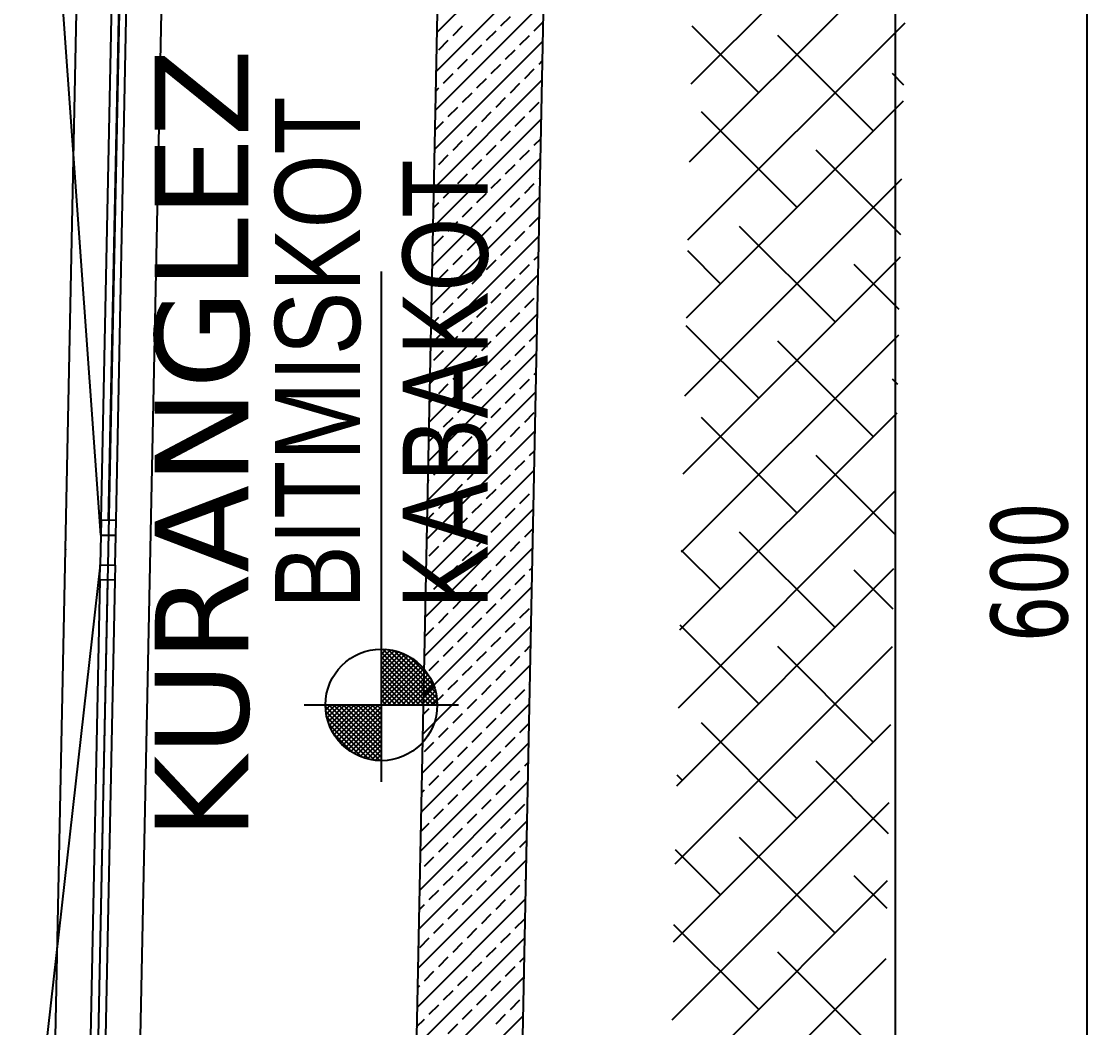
# Model space of a CAD drawing. Header units: millimetres. Extents: x 43168.9 to 43194.6, y -25545.1 to -25543.4.
# Drawn here: x 43171.1228 to 43171.1729, y -25544.3053 to -25544.258 of the extents above; entities that cross this region are included whole.
import ezdxf
from ezdxf.enums import TextEntityAlignment as Align

# ---------------------------------------------------------------- set-up
doc = ezdxf.new("R2010")
doc.units = ezdxf.units.MM
doc.header["$LTSCALE"] = 200
doc.linetypes.add('DASHDOT2', pattern=[0.5, 0.25, -0.125, 0, -0.125])
for name, color, linetype in [('aks_sgh', 5, 'DASHDOT2'), ('cam_sgh', 1, 'Continuous'), ('dograma_sgh', 43, 'Continuous'), ('gor-3_sgh', 191, 'Continuous'), ('gor-4_sgh', 17, 'Continuous'), ('kolon-b.a_sgh', 6, 'Continuous'), ('olcuaks_sgh', 41, 'Continuous'), ('tarama-betonarme_sgh', 223, 'Continuous'), ('tarama-zemin_sgh', 197, 'Continuous'), ('yazi-merdi_sgh', 9, 'Continuous')]:
    doc.layers.add(name, color=color, linetype=linetype)
doc.styles.add('dim', font='VERDANA.TTF', dxfattribs={"width": 0.7})
doc.styles.add('text1', font='VERDANA.TTF')
doc.styles.add('text2', font='arial.ttf')

msp = doc.modelspace()

# ---------------------------------------------------------------- linework, layer by layer
at = {"color": 0}
for p, q in [((43171.1397183868, -25544.29379094077), (43171.1397183868, -25544.26979094078)), ((43171.13609338679, -25544.29016594076), (43171.14334338679, -25544.29016594079))]:
    msp.add_line(p, q, dxfattribs=at)
for p, q in [((43171.13973485832, -25544.28754174513), (43171.13971838678, -25544.28755821667)), ((43171.13994893632, -25544.28755217354), (43171.13971838678, -25544.28778272307)), ((43171.14014447891, -25544.28758113735), (43171.13971838678, -25544.28800722948)), ((43171.14033410202, -25544.28761602064), (43171.13971838678, -25544.28823173588)), ((43171.1423376879, -25544.29009116505), (43171.13979100295, -25544.28754448011)), ((43171.14231916598, -25544.28984813673), (43171.14003426249, -25544.28756323324)), ((43171.14226502912, -25544.28956949347), (43171.14030231222, -25544.28760677657)), ((43171.14050747683, -25544.28766715224), (43171.13971838678, -25544.28845624228)), ((43171.14218795722, -25544.29016594078), (43171.13971838678, -25544.28769637034)), ((43171.14067366441, -25544.28772547105), (43171.13971838678, -25544.28868074868)), ((43171.14082791392, -25544.28779572795), (43171.13971838678, -25544.28890525509)), ((43171.14098216343, -25544.28786598484), (43171.13971838678, -25544.28912976149)), ((43171.14196345081, -25544.29016594078), (43171.13971838678, -25544.28792087674)), ((43171.1411184914, -25544.28795416328), (43171.13971838678, -25544.28935426789)), ((43171.14125379328, -25544.2880433678), (43171.13971838678, -25544.2895787743)), ((43171.14217321538, -25544.28925317333), (43171.14062196551, -25544.28770192346)), ((43171.14196924398, -25544.28882469553), (43171.14106043543, -25544.28791588698)), ((43171.1413813586, -25544.28814030888), (43171.13971838678, -25544.2898032807)), ((43171.14173894441, -25544.29016594078), (43171.13971838678, -25544.28814538315)), ((43171.14149966937, -25544.28824650451), (43171.13971838678, -25544.2900277871)), ((43171.14151443801, -25544.29016594078), (43171.13971838678, -25544.28836988955)), ((43171.1412899316, -25544.29016594078), (43171.13971838678, -25544.28859439595)), ((43171.14161647182, -25544.28835420846), (43171.13980473951, -25544.29016594078)), ((43171.14171827861, -25544.28847690808), (43171.14002924591, -25544.29016594078)), ((43171.1418200854, -25544.2885996077), (43171.14025375232, -25544.29016594078)), ((43171.1410654252, -25544.29016594078), (43171.13971838678, -25544.28881890236)), ((43171.14084091879, -25544.29016594078), (43171.13971838678, -25544.28904340876)), ((43171.14191197427, -25544.28873222522), (43171.14047825872, -25544.29016594078)), ((43171.14199783921, -25544.28887086669), (43171.14070276512, -25544.29016594078)), ((43171.1420728631, -25544.2890203492), (43171.14092727152, -25544.29016594078)), ((43171.14061641239, -25544.29016594078), (43171.13971838678, -25544.28926791516)), ((43171.14039190599, -25544.29016594078), (43171.13971838678, -25544.28949242157)), ((43171.14214048412, -25544.28917723458), (43171.14115177793, -25544.29016594078)), ((43171.14220810515, -25544.28933411996), (43171.14137628433, -25544.29016594078)), ((43171.14225182714, -25544.28951490437), (43171.14160079073, -25544.29016594078)), ((43171.14016739959, -25544.29016594078), (43171.13971838678, -25544.28971692797)), ((43171.13994289318, -25544.29016594078), (43171.13971838678, -25544.28994143437)), ((43171.14229554865, -25544.28969568927), (43171.14182529714, -25544.29016594078)), ((43171.14232259641, -25544.2898931479), (43171.14204980354, -25544.29016594078)), ((43171.14233849504, -25544.29010175568), (43171.14227430995, -25544.29016594078)), ((43171.13711066268, -25544.29016594077), (43171.13709419114, -25544.29018241231)), ((43171.13964361106, -25544.29278524189), (43171.13709692611, -25544.29023855694)), ((43171.13733516909, -25544.29016594077), (43171.13710461954, -25544.29039649031)), ((43171.13940058274, -25544.29276671997), (43171.13711567925, -25544.29048181648)), ((43171.13755967549, -25544.29016594077), (43171.13713358335, -25544.2905920329)), ((43171.13778418189, -25544.29016594077), (43171.13716846664, -25544.29078165602)), ((43171.13800868829, -25544.29016594077), (43171.13721959824, -25544.29095503082)), ((43171.13971838678, -25544.29263551121), (43171.13724881634, -25544.29016594077)), ((43171.1382331947, -25544.29016594077), (43171.13727791706, -25544.29112121841)), ((43171.1384577011, -25544.29016594077), (43171.13734817395, -25544.29127546792)), ((43171.1386822075, -25544.29016594077), (43171.13741843084, -25544.29142971742)), ((43171.13971838678, -25544.2924110048), (43171.13747332274, -25544.29016594077)), ((43171.1389067139, -25544.29016594077), (43171.13750660928, -25544.29156604539)), ((43171.1391312203, -25544.29016594077), (43171.1375958138, -25544.29170134727)), ((43171.13935572671, -25544.29016594077), (43171.13769275488, -25544.29182891259)), ((43171.13971838678, -25544.2921864984), (43171.13769782914, -25544.29016594077)), ((43171.13958023311, -25544.29016594077), (43171.13779895052, -25544.29194722337)), ((43171.13971838678, -25544.2902522935), (43171.13790665447, -25544.29206402582)), ((43171.13971838678, -25544.291961992), (43171.13792233555, -25544.29016594077)), ((43171.13971838678, -25544.29047679991), (43171.13802935409, -25544.2921658326)), ((43171.13971838678, -25544.2917374856), (43171.13814684196, -25544.29016594077)), ((43171.13971838678, -25544.29151297919), (43171.13837134836, -25544.29016594077)), ((43171.13971838678, -25544.29128847279), (43171.13859585476, -25544.29016594077)), ((43171.13971838678, -25544.29106396639), (43171.13882036116, -25544.29016594077)), ((43171.13971838678, -25544.29083945998), (43171.13904486757, -25544.29016594077)), ((43171.13971838678, -25544.29061495358), (43171.13926937398, -25544.29016594077)), ((43171.13971838678, -25544.29039044718), (43171.13949388038, -25544.29016594077)), ((43171.13912193948, -25544.29271258311), (43171.13715922258, -25544.29074986621)), ((43171.13880561934, -25544.29262076937), (43171.13725436947, -25544.2910695195)), ((43171.13971838678, -25544.29070130631), (43171.1381520537, -25544.29226763939)), ((43171.13971838678, -25544.29092581271), (43171.13828467123, -25544.29235952827)), ((43171.13837714153, -25544.29241679798), (43171.13746833299, -25544.29150798943)), ((43171.13971838678, -25544.29115031912), (43171.1384233127, -25544.2924453932)), ((43171.13971838678, -25544.29137482552), (43171.13857279521, -25544.29252041709)), ((43171.13971838678, -25544.29159933192), (43171.13872968058, -25544.29258803812)), ((43171.13971838678, -25544.29182383832), (43171.13888656597, -25544.29265565914)), ((43171.13971838678, -25544.29204834473), (43171.13906735037, -25544.29269938114)), ((43171.13971838678, -25544.29227285113), (43171.13924813527, -25544.29274310264)), ((43171.13971838678, -25544.29249735754), (43171.13944559391, -25544.29277015041)), ((43171.13971838678, -25544.29272186394), (43171.13965420168, -25544.29278604903))]:
    msp.add_line(p, q)
msp.add_circle((43171.1397183868, -25544.29016594078), 0.002625, dxfattribs=at)
at = {"layer": 'aks_sgh'}
for p, q in [((43171.16387904171, -25543.74091939969), (43171.16387904171, -25544.78991939969)), ((43171.13362054733, -25543.95248021049), (43171.11700293706, -25544.76581288985))]:
    msp.add_line(p, q, dxfattribs=at)
at = {"layer": 'cam_sgh'}
for p, q in [((43171.12689384156, -25544.28149289128), (43171.12739024358, -25544.25709794129)), ((43171.1268368774, -25544.28429231177), (43171.12634047538, -25544.30868726176))]:
    msp.add_line(p, q, dxfattribs=at)
at = {"layer": 'dograma_sgh'}
for p, q in [((43171.12652967295, -25544.28218562589), (43171.12469348293, -25544.25665306037)), ((43171.126543914, -25544.28148577076), (43171.12652967295, -25544.28218562589)), ((43171.12724376912, -25544.2815000118), (43171.126543914, -25544.28148577076)), ((43171.12722952808, -25544.28219986692), (43171.12724376912, -25544.2815000118)), ((43171.12652967295, -25544.28218562589), (43171.12650119088, -25544.28358533613)), ((43171.12722952808, -25544.28219986692), (43171.12652967295, -25544.28218562589)), ((43171.12652967295, -25544.28218562589), (43171.12722952808, -25544.28219986692)), ((43171.12720104599, -25544.28359957717), (43171.12722952808, -25544.28219986692)), ((43171.12650119088, -25544.28358533613), (43171.1236278492, -25544.30902206947)), ((43171.12648694983, -25544.28428519125), (43171.12650119088, -25544.28358533613)), ((43171.12650119088, -25544.28358533613), (43171.12720104599, -25544.28359957717)), ((43171.12650119088, -25544.28358533613), (43171.12720104599, -25544.28359957717)), ((43171.12720104599, -25544.28359957717), (43171.12718680496, -25544.28429943229)), ((43171.12718680496, -25544.28429943229), (43171.12648694983, -25544.28428519125))]:
    msp.add_line(p, q, dxfattribs=at)
at = {"layer": 'gor-3_sgh'}
for p, q in [((43171.12378752313, -25544.33584094355), (43171.12594402369, -25544.22986288212)), ((43171.12778669526, -25544.33592232093), (43171.12994319583, -25544.2299442595))]:
    msp.add_line(p, q, dxfattribs=at)
msp.add_point((43171.12486577341, -25544.28285191284), dxfattribs=at)
msp.add_point((43171.12486577341, -25544.28285191284), dxfattribs=at)
at = {"layer": 'gor-4_sgh'}
for p, q in [((43171.126543914, -25544.28148577076), (43171.12704031602, -25544.25709082077)), ((43171.12724376912, -25544.2815000118), (43171.12774017113, -25544.25710506181)), ((43171.12648694983, -25544.28428519125), (43171.12599054781, -25544.30868014124)), ((43171.12718680496, -25544.28429943229), (43171.12669040294, -25544.30869438228))]:
    msp.add_line(p, q, dxfattribs=at)
at = {"layer": 'kolon-b.a_sgh'}
for p, q in [((43171.14546038792, -25544.35038731962), (43171.14814639737, -25544.21838731962)), ((43171.14304571048, -25544.22328456306), (43171.14056314449, -25544.34528663274))]:
    msp.add_line(p, q, dxfattribs=at)
at = {"layer": 'olcuaks_sgh'}
msp.add_line((43171.17287959124, -25544.22366939969), (43171.17287959124, -25544.34416939969), dxfattribs=at)
at = {"layer": 'tarama-betonarme_sgh'}
for p, q in [((43171.14232804303, -25544.25855327883), (43171.14743295569, -25544.25344836617)), ((43171.14229073685, -25544.26038663623), (43171.14739564951, -25544.25528172357)), ((43171.14225343068, -25544.26221999363), (43171.14735834333, -25544.25711508097)), ((43171.14533641718, -25544.25823898191), (43171.14578542998, -25544.2577899691)), ((43171.14690796199, -25544.25846348831), (43171.14733969024, -25544.25803176007)), ((43171.14309135314, -25544.25868799471), (43171.14354036595, -25544.25823898191)), ((43171.14466289797, -25544.25891250111), (43171.14511191077, -25544.25846348831)), ((43171.1422161245, -25544.26405335103), (43171.14732103716, -25544.25894843837)), ((43171.14241783394, -25544.25936151392), (43171.14286684674, -25544.25891250111)), ((43171.14623444279, -25544.25913700752), (43171.14668345559, -25544.25868799471)), ((43171.14398937875, -25544.25958602032), (43171.14443839157, -25544.25913700752)), ((43171.14556092358, -25544.25981052673), (43171.14600993638, -25544.25936151392)), ((43171.14331585955, -25544.26025953953), (43171.14376487235, -25544.25981052673)), ((43171.14488740437, -25544.26048404594), (43171.14533641718, -25544.26003503313)), ((43171.1471324684, -25544.26003503313), (43171.14730238406, -25544.25986511747)), ((43171.14264234034, -25544.26093305874), (43171.14309135314, -25544.26048404594)), ((43171.14645894919, -25544.26070855234), (43171.14690796199, -25544.26025953953)), ((43171.14217881832, -25544.26588670843), (43171.14728373098, -25544.26078179577)), ((43171.14421388516, -25544.26115756515), (43171.14466289797, -25544.26070855234)), ((43171.14578542998, -25544.26138207155), (43171.14623444279, -25544.26093305874)), ((43171.14227208376, -25544.26130331532), (43171.14241783394, -25544.26115756515)), ((43171.14354036595, -25544.26183108435), (43171.14398937875, -25544.26138207155)), ((43171.14286684674, -25544.26250460356), (43171.14331585955, -25544.26205559076)), ((43171.14511191077, -25544.26205559076), (43171.14556092358, -25544.26160657795)), ((43171.14668345559, -25544.26228009716), (43171.1471324684, -25544.26183108435)), ((43171.14443839157, -25544.26272910997), (43171.14488740437, -25544.26228009716)), ((43171.14600993638, -25544.26295361637), (43171.14645894919, -25544.26250460356)), ((43171.14214151215, -25544.26772006583), (43171.1472464248, -25544.26261515317)), ((43171.14223477758, -25544.26313667272), (43171.14264234034, -25544.26272910997)), ((43171.14376487235, -25544.26340262917), (43171.14421388516, -25544.26295361637)), ((43171.14533641718, -25544.26362713558), (43171.14578542998, -25544.26317812277)), ((43171.14690796199, -25544.26385164198), (43171.1472277717, -25544.26353183227)), ((43171.14309135314, -25544.26407614839), (43171.14354036595, -25544.26362713558)), ((43171.14466289797, -25544.26430065479), (43171.14511191077, -25544.26385164198)), ((43171.14623444279, -25544.26452516119), (43171.14668345559, -25544.26407614839)), ((43171.14210420597, -25544.26955342323), (43171.14720911863, -25544.26444851057)), ((43171.14241783394, -25544.26474966759), (43171.14286684674, -25544.26430065479)), ((43171.14398937875, -25544.264974174), (43171.14443839157, -25544.26452516119)), ((43171.14556092358, -25544.2651986804), (43171.14600993638, -25544.26474966759)), ((43171.14331585955, -25544.26564769321), (43171.14376487235, -25544.2651986804)), ((43171.14488740437, -25544.26587219961), (43171.14533641718, -25544.2654231868)), ((43171.1471324684, -25544.2654231868), (43171.14719046553, -25544.26536518967)), ((43171.14264234034, -25544.26632121241), (43171.14309135314, -25544.26587219961)), ((43171.14645894919, -25544.26609670601), (43171.14690796199, -25544.26564769321)), ((43171.1420668998, -25544.27138678063), (43171.14717181245, -25544.26628186797)), ((43171.14216016523, -25544.26680338752), (43171.14241783394, -25544.26654571882)), ((43171.14421388516, -25544.26654571882), (43171.14466289797, -25544.26609670601)), ((43171.14578542998, -25544.26677022522), (43171.14623444279, -25544.26632121241)), ((43171.14354036595, -25544.26721923803), (43171.14398937875, -25544.26677022522)), ((43171.14511191077, -25544.26744374443), (43171.14556092358, -25544.26699473162)), ((43171.14286684674, -25544.26789275723), (43171.14331585955, -25544.26744374443)), ((43171.14668345559, -25544.26766825083), (43171.1471324684, -25544.26721923803)), ((43171.14443839157, -25544.26811726364), (43171.14488740437, -25544.26766825083)), ((43171.14600993638, -25544.26834177004), (43171.14645894919, -25544.26789275723)), ((43171.14202959362, -25544.27322013803), (43171.14713450627, -25544.26811522538)), ((43171.14219332753, -25544.26856627645), (43171.14264234034, -25544.26811726364)), ((43171.14376487235, -25544.26879078285), (43171.14421388516, -25544.26834177004)), ((43171.14533641718, -25544.26901528925), (43171.14578542998, -25544.26856627645)), ((43171.14309135314, -25544.26946430205), (43171.14354036595, -25544.26901528925)), ((43171.14690796199, -25544.26923979565), (43171.14711585318, -25544.26903190447)), ((43171.14466289797, -25544.26968880846), (43171.14511191077, -25544.26923979565)), ((43171.14623444279, -25544.26991331486), (43171.14668345559, -25544.26946430205)), ((43171.14199228744, -25544.27505349543), (43171.1470972001, -25544.26994858278)), ((43171.14241783394, -25544.27013782127), (43171.14286684674, -25544.26968880846)), ((43171.14398937875, -25544.27036232767), (43171.14443839157, -25544.26991331486)), ((43171.14208555288, -25544.27047010232), (43171.14219332753, -25544.27036232767)), ((43171.14331585955, -25544.27103584688), (43171.14376487235, -25544.27058683407)), ((43171.14556092358, -25544.27058683407), (43171.14600993638, -25544.27013782127)), ((43171.14488740437, -25544.27126035328), (43171.14533641718, -25544.27081134047)), ((43171.14645894919, -25544.27148485968), (43171.14690796199, -25544.27103584688)), ((43171.14264234034, -25544.27170936609), (43171.14309135314, -25544.27126035328)), ((43171.14421388516, -25544.27193387249), (43171.14466289797, -25544.27148485968)), ((43171.14195498126, -25544.27688685283), (43171.14705989392, -25544.27178194018)), ((43171.1420482467, -25544.27230345973), (43171.14241783394, -25544.27193387249)), ((43171.14578542998, -25544.27215837889), (43171.14623444279, -25544.27170936609)), ((43171.14354036595, -25544.2726073917), (43171.14398937875, -25544.27215837889)), ((43171.14511191077, -25544.2728318981), (43171.14556092358, -25544.2723828853)), ((43171.14286684674, -25544.27328091091), (43171.14331585955, -25544.2728318981)), ((43171.14443839157, -25544.27350541731), (43171.14488740437, -25544.27305640451)), ((43171.14668345559, -25544.27305640451), (43171.14704124082, -25544.27269861928)), ((43171.14219332753, -25544.27395443012), (43171.14264234034, -25544.27350541731)), ((43171.14600993638, -25544.27372992372), (43171.14645894919, -25544.27328091091)), ((43171.14191767509, -25544.27872021023), (43171.14702258774, -25544.27361529758)), ((43171.14376487235, -25544.27417893652), (43171.14421388516, -25544.27372992372)), ((43171.14533641718, -25544.27440344292), (43171.14578542998, -25544.27395443012)), ((43171.14309135314, -25544.27485245573), (43171.14354036595, -25544.27440344292)), ((43171.14690796199, -25544.27462794933), (43171.14700393465, -25544.27453197668)), ((43171.14241783394, -25544.27552597494), (43171.14286684674, -25544.27507696213)), ((43171.14466289797, -25544.27507696213), (43171.14511191077, -25544.27462794933)), ((43171.14623444279, -25544.27530146854), (43171.14668345559, -25544.27485245573)), ((43171.14188036892, -25544.28055356763), (43171.14698528156, -25544.27544865498)), ((43171.14398937875, -25544.27575048134), (43171.14443839157, -25544.27530146854)), ((43171.14556092358, -25544.27597498774), (43171.14600993638, -25544.27552597494)), ((43171.14197363435, -25544.27597017453), (43171.14219332753, -25544.27575048134)), ((43171.14331585955, -25544.27642400055), (43171.14376487235, -25544.27597498774)), ((43171.14488740437, -25544.27664850696), (43171.14533641718, -25544.27619949415)), ((43171.14645894919, -25544.27687301336), (43171.14690796199, -25544.27642400055)), ((43171.14264234034, -25544.27709751976), (43171.14309135314, -25544.27664850696)), ((43171.14421388516, -25544.27732202616), (43171.14466289797, -25544.27687301336)), ((43171.14578542998, -25544.27754653256), (43171.14623444279, -25544.27709751976)), ((43171.14184306274, -25544.28238692504), (43171.14694797539, -25544.27728201238)), ((43171.14196882113, -25544.27777103897), (43171.14241783394, -25544.27732202616)), ((43171.14354036595, -25544.27799554537), (43171.14398937875, -25544.27754653256)), ((43171.14511191077, -25544.27822005178), (43171.14556092358, -25544.27777103897)), ((43171.14286684674, -25544.27866906458), (43171.14331585955, -25544.27822005178)), ((43171.14443839157, -25544.27889357098), (43171.14488740437, -25544.27844455818)), ((43171.14668345559, -25544.27844455818), (43171.1469293223, -25544.27819869148)), ((43171.14219332753, -25544.27934258379), (43171.14264234034, -25544.27889357098)), ((43171.14600993638, -25544.27911807739), (43171.14645894919, -25544.27866906458)), ((43171.14180575656, -25544.28422028244), (43171.14691066922, -25544.27911536978)), ((43171.14189902199, -25544.27963688933), (43171.14196882113, -25544.27956709019)), ((43171.14376487235, -25544.27956709019), (43171.14421388516, -25544.27911807739)), ((43171.14533641718, -25544.2797915966), (43171.14578542998, -25544.27934258379)), ((43171.14309135314, -25544.2802406094), (43171.14354036595, -25544.2797915966)), ((43171.14466289797, -25544.2804651158), (43171.14511191077, -25544.280016103)), ((43171.14241783394, -25544.28091412861), (43171.14286684674, -25544.2804651158)), ((43171.14623444279, -25544.28068962221), (43171.14668345559, -25544.2802406094)), ((43171.14176845038, -25544.28605363984), (43171.14687336304, -25544.28094872718)), ((43171.14398937875, -25544.28113863501), (43171.14443839157, -25544.28068962221)), ((43171.14556092358, -25544.28136314142), (43171.14600993638, -25544.28091412861)), ((43171.14186171581, -25544.28147024673), (43171.14219332753, -25544.28113863501)), ((43171.14331585955, -25544.28181215422), (43171.14376487235, -25544.28136314142)), ((43171.14488740437, -25544.28203666062), (43171.14533641718, -25544.28158764782)), ((43171.14264234034, -25544.28248567343), (43171.14309135314, -25544.28203666062)), ((43171.14645894919, -25544.28226116703), (43171.14685470994, -25544.28186540628)), ((43171.14421388516, -25544.28271017984), (43171.14466289797, -25544.28226116703)), ((43171.14578542998, -25544.28293468624), (43171.14623444279, -25544.28248567343)), ((43171.14173114421, -25544.28788699724), (43171.14683605686, -25544.28278208458)), ((43171.14196882113, -25544.28315919264), (43171.14241783394, -25544.28271017984)), ((43171.14354036595, -25544.28338369904), (43171.14398937875, -25544.28293468624)), ((43171.14286684674, -25544.28405721825), (43171.14331585955, -25544.28360820545)), ((43171.14511191077, -25544.28360820545), (43171.14556092358, -25544.28315919264)), ((43171.14443839157, -25544.28428172466), (43171.14488740437, -25544.28383271185)), ((43171.14600993638, -25544.28450623106), (43171.14645894919, -25544.28405721825)), ((43171.14668345559, -25544.28383271185), (43171.14681740377, -25544.28369876368)), ((43171.14169383803, -25544.28972035464), (43171.14679875068, -25544.28461544198)), ((43171.14219332753, -25544.28473073746), (43171.14264234034, -25544.28428172466)), ((43171.14376487235, -25544.28495524386), (43171.14421388516, -25544.28450623106)), ((43171.14178710346, -25544.28513696153), (43171.14196882113, -25544.28495524386)), ((43171.14533641718, -25544.28517975027), (43171.14578542998, -25544.28473073746)), ((43171.14309135314, -25544.28562876307), (43171.14354036595, -25544.28517975027)), ((43171.14466289797, -25544.28585326948), (43171.14511191077, -25544.28540425667)), ((43171.14241783394, -25544.28630228228), (43171.14286684674, -25544.28585326948)), ((43171.14398937875, -25544.28652678869), (43171.14443839157, -25544.28607777588)), ((43171.14623444279, -25544.28607777588), (43171.14668345559, -25544.28562876307)), ((43171.14165653185, -25544.29155371204), (43171.14676144451, -25544.28644879938)), ((43171.14174979729, -25544.28697031893), (43171.14219332753, -25544.28652678869)), ((43171.14556092358, -25544.28675129509), (43171.14600993638, -25544.28630228228)), ((43171.14331585955, -25544.2872003079), (43171.14376487235, -25544.28675129509)), ((43171.14488740437, -25544.2874248143), (43171.14533641718, -25544.28697580149)), ((43171.14264234034, -25544.28787382711), (43171.14309135314, -25544.2874248143)), ((43171.14645894919, -25544.2876493207), (43171.14674279141, -25544.28736547848)), ((43171.14196882113, -25544.28854734631), (43171.14241783394, -25544.28809833351)), ((43171.14421388516, -25544.28809833351), (43171.14466289797, -25544.2876493207)), ((43171.14578542998, -25544.28832283991), (43171.14623444279, -25544.28787382711)), ((43171.14161922568, -25544.29338706944), (43171.14672413833, -25544.28828215678)), ((43171.14354036595, -25544.28877185272), (43171.14398937875, -25544.28832283991)), ((43171.14511191077, -25544.28899635912), (43171.14556092358, -25544.28854734631)), ((43171.14171249111, -25544.28880367633), (43171.14174431473, -25544.28877185272)), ((43171.14286684674, -25544.28944537193), (43171.14331585955, -25544.28899635912)), ((43171.14443839157, -25544.28966987833), (43171.14488740437, -25544.28922086552)), ((43171.14600993638, -25544.28989438473), (43171.14645894919, -25544.28944537193)), ((43171.14668345559, -25544.28922086552), (43171.14670548523, -25544.28919883588)), ((43171.1415819195, -25544.29522042684), (43171.14668683216, -25544.29011551418)), ((43171.14219332753, -25544.29011889113), (43171.14264234034, -25544.28966987833)), ((43171.14376487235, -25544.29034339754), (43171.14421388516, -25544.28989438473)), ((43171.14533641718, -25544.29056790394), (43171.14578542998, -25544.29011889113)), ((43171.14167518493, -25544.29063703373), (43171.14196882113, -25544.29034339754)), ((43171.14309135314, -25544.29101691675), (43171.14354036595, -25544.29056790394)), ((43171.14466289797, -25544.29124142315), (43171.14511191077, -25544.29079241035)), ((43171.14623444279, -25544.29146592955), (43171.14666817906, -25544.29103219328)), ((43171.14241783394, -25544.29169043596), (43171.14286684674, -25544.29124142315)), ((43171.14398937875, -25544.29191494236), (43171.14443839157, -25544.29146592955)), ((43171.14154461333, -25544.29705378424), (43171.14664952598, -25544.29194887159)), ((43171.14174431473, -25544.29236395517), (43171.14219332753, -25544.29191494236)), ((43171.14556092358, -25544.29213944876), (43171.14600993638, -25544.29169043596)), ((43171.14331585955, -25544.29258846157), (43171.14376487235, -25544.29213944876)), ((43171.14488740437, -25544.29281296797), (43171.14533641718, -25544.29236395517)), ((43171.14264234034, -25544.29326198078), (43171.14309135314, -25544.29281296797)), ((43171.14421388516, -25544.29348648718), (43171.14466289797, -25544.29303747437)), ((43171.14645894919, -25544.29303747437), (43171.14663087288, -25544.29286555068)), ((43171.14196882113, -25544.29393549999), (43171.14241783394, -25544.29348648718)), ((43171.14578542998, -25544.29371099358), (43171.14623444279, -25544.29326198078)), ((43171.14150730715, -25544.29888714164), (43171.1466122198, -25544.29378222899)), ((43171.14354036595, -25544.29416000639), (43171.14398937875, -25544.29371099358)), ((43171.14511191077, -25544.29438451279), (43171.14556092358, -25544.29393549999)), ((43171.14160057258, -25544.29430374853), (43171.14174431473, -25544.29416000639)), ((43171.14286684674, -25544.2948335256), (43171.14331585955, -25544.29438451279)), ((43171.14443839157, -25544.295058032), (43171.14488740437, -25544.29460901919)), ((43171.14219332753, -25544.29550704481), (43171.14264234034, -25544.295058032)), ((43171.14600993638, -25544.29528253841), (43171.14645894919, -25544.2948335256)), ((43171.14147000097, -25544.30072049904), (43171.14657491363, -25544.29561558639)), ((43171.14376487235, -25544.29573155121), (43171.14421388516, -25544.29528253841)), ((43171.14533641718, -25544.29595605761), (43171.14578542998, -25544.29550704481)), ((43171.14156326641, -25544.29613710594), (43171.14196882113, -25544.29573155121)), ((43171.14309135314, -25544.29640507042), (43171.14354036595, -25544.29595605761)), ((43171.14241783394, -25544.29707858963), (43171.14286684674, -25544.29662957682)), ((43171.14466289797, -25544.29662957682), (43171.14511191077, -25544.29618056402)), ((43171.14623444279, -25544.29685408323), (43171.14655626053, -25544.29653226548)), ((43171.14398937875, -25544.29730309603), (43171.14443839157, -25544.29685408323)), ((43171.14556092358, -25544.29752760243), (43171.14600993638, -25544.29707858963)), ((43171.14143269479, -25544.30255385644), (43171.14653760745, -25544.29744894379)), ((43171.14174431473, -25544.29775210884), (43171.14219332753, -25544.29730309603)), ((43171.14331585955, -25544.29797661524), (43171.14376487235, -25544.29752760243)), ((43171.14488740437, -25544.29820112164), (43171.14533641718, -25544.29775210884)), ((43171.14264234034, -25544.29865013445), (43171.14309135314, -25544.29820112164)), ((43171.14421388516, -25544.29887464085), (43171.14466289797, -25544.29842562805)), ((43171.14645894919, -25544.29842562805), (43171.14651895435, -25544.29836562288)), ((43171.14196882113, -25544.29932365366), (43171.14241783394, -25544.29887464085)), ((43171.14354036595, -25544.29954816006), (43171.14398937875, -25544.29909914726)), ((43171.14578542998, -25544.29909914726), (43171.14623444279, -25544.29865013445)), ((43171.14139538861, -25544.30438721384), (43171.14650030127, -25544.29928230119)), ((43171.14148865405, -25544.29980382074), (43171.14174431473, -25544.29954816006)), ((43171.14511191077, -25544.29977266647), (43171.14556092358, -25544.29932365366)), ((43171.14286684674, -25544.30022167927), (43171.14331585955, -25544.29977266647)), ((43171.14443839157, -25544.30044618567), (43171.14488740437, -25544.29999717287)), ((43171.14219332753, -25544.30089519848), (43171.14264234034, -25544.30044618567)), ((43171.14600993638, -25544.30067069208), (43171.14645894919, -25544.30022167927)), ((43171.14135808244, -25544.30622057124), (43171.14646299509, -25544.30111565859)), ((43171.14151980833, -25544.30156871769), (43171.14196882113, -25544.30111970488)), ((43171.14376487235, -25544.30111970488), (43171.14421388516, -25544.30067069208)), ((43171.14533641718, -25544.30134421129), (43171.14578542998, -25544.30089519848)), ((43171.14309135314, -25544.30179322409), (43171.14354036595, -25544.30134421129)), ((43171.14466289797, -25544.3020177305), (43171.14511191077, -25544.30156871769)), ((43171.14241783394, -25544.3024667433), (43171.14286684674, -25544.3020177305)), ((43171.14623444279, -25544.3022422369), (43171.146444342, -25544.30203233768)), ((43171.14398937875, -25544.3026912497), (43171.14443839157, -25544.3022422369)), ((43171.14556092358, -25544.30291575611), (43171.14600993638, -25544.3024667433)), ((43171.14132077627, -25544.30805392865), (43171.14642568892, -25544.30294901599)), ((43171.14174431473, -25544.30314026251), (43171.14219332753, -25544.3026912497)), ((43171.14331585955, -25544.30336476892), (43171.14376487235, -25544.30291575611)), ((43171.14488740437, -25544.30358927532), (43171.14533641718, -25544.30314026251)), ((43171.1414140417, -25544.30347053554), (43171.14151980833, -25544.30336476892)), ((43171.14264234034, -25544.30403828812), (43171.14309135314, -25544.30358927532)), ((43171.14421388516, -25544.30426279453), (43171.14466289797, -25544.30381378172)), ((43171.14578542998, -25544.30448730093), (43171.14623444279, -25544.30403828812)), ((43171.14196882113, -25544.30471180733), (43171.14241783394, -25544.30426279453)), ((43171.14354036595, -25544.30493631374), (43171.14398937875, -25544.30448730093)), ((43171.14128347009, -25544.30988728605), (43171.14638838275, -25544.30478237339)), ((43171.14137673552, -25544.30530389294), (43171.14174431473, -25544.30493631374)), ((43171.14511191077, -25544.30516082014), (43171.14556092358, -25544.30471180733)), ((43171.14286684674, -25544.30560983294), (43171.14331585955, -25544.30516082014))]:
    msp.add_line(p, q, dxfattribs=at)
at = {"layer": 'tarama-zemin_sgh'}
for p, q in [((43171.15428138399, -25544.26096834766), (43171.1644912093, -25544.25075852235)), ((43171.15420677164, -25544.26463506246), (43171.16441659695, -25544.25442523715)), ((43171.15413215929, -25544.26830177726), (43171.16434198459, -25544.25809195195)), ((43171.15745976255, -25544.26138207155), (43171.15433651881, -25544.25825882781)), ((43171.16284791622, -25544.26317812277), (43171.15835778816, -25544.25868799471)), ((43171.16428239293, -25544.26102049703), (43171.16374594183, -25544.26048404594)), ((43171.15405754693, -25544.27196849206), (43171.16426737225, -25544.26175866675)), ((43171.15925581378, -25544.26677022522), (43171.15476568571, -25544.26228009716)), ((43171.16413912013, -25544.26806142912), (43171.16015383939, -25544.26407614839)), ((43171.15398293458, -25544.27563520686), (43171.16419275989, -25544.26542538155)), ((43171.161051865, -25544.27215837889), (43171.15656173694, -25544.26766825083)), ((43171.15566371132, -25544.27036232767), (43171.1541216096, -25544.26882022595)), ((43171.15390832222, -25544.27930192167), (43171.16411814754, -25544.26909209635)), ((43171.16406748373, -25544.27158189517), (43171.16194989061, -25544.26946430205)), ((43171.15745976255, -25544.27575048134), (43171.1540499732, -25544.27234069199)), ((43171.15383370988, -25544.28296863647), (43171.16404353519, -25544.27275881116)), ((43171.16284791622, -25544.27754653256), (43171.15835778816, -25544.27305640451)), ((43171.16399584732, -25544.27510236122), (43171.16374594183, -25544.27485245573)), ((43171.15375909752, -25544.28663535127), (43171.16396892283, -25544.27642552596)), ((43171.15925581378, -25544.28113863501), (43171.15476568571, -25544.27664850696)), ((43171.16385257452, -25544.28214329331), (43171.16015383939, -25544.27844455818)), ((43171.15368448517, -25544.29030206607), (43171.16389431048, -25544.28009224076)), ((43171.161051865, -25544.28652678869), (43171.15656173694, -25544.28203666062)), ((43171.15566371132, -25544.28473073746), (43171.153835064, -25544.28290209013)), ((43171.15360987282, -25544.29396878087), (43171.16381969812, -25544.28375895556)), ((43171.16378093812, -25544.28566375936), (43171.16194989061, -25544.28383271185)), ((43171.15745976255, -25544.29011889113), (43171.1537634276, -25544.28642255618)), ((43171.15353526046, -25544.29763549567), (43171.16374508577, -25544.28742567036)), ((43171.16284791622, -25544.29191494236), (43171.15835778816, -25544.2874248143)), ((43171.15346064811, -25544.30130221048), (43171.16367047342, -25544.29109238516)), ((43171.15925581378, -25544.29550704481), (43171.15476568571, -25544.29101691675)), ((43171.16356602891, -25544.2962251575), (43171.16015383939, -25544.29281296797)), ((43171.1538676601, -25544.29371099358), (43171.15362015479, -25544.29346348827)), ((43171.15338603575, -25544.30496892528), (43171.16359586106, -25544.29475909996)), ((43171.161051865, -25544.30089519848), (43171.15656173694, -25544.29640507042)), ((43171.15566371132, -25544.29909914726), (43171.15354851838, -25544.29698395432)), ((43171.1533114234, -25544.30863564008), (43171.16352124872, -25544.29842581477)), ((43171.16349439251, -25544.29974562354), (43171.16194989061, -25544.29820112164)), ((43171.15745976255, -25544.30448730093), (43171.15347688198, -25544.30050442036)), ((43171.15323681105, -25544.31230235488), (43171.16344663636, -25544.30209252957)), ((43171.16284791622, -25544.30628335215), (43171.15835778816, -25544.30179322409))]:
    msp.add_line(p, q, dxfattribs=at)

# ---------------------------------------------------------------- texts
at = {"color": 0, "style": 'text2', "width": 0.8}
for tag, p, s in [('BITMISKOT', (43171.13871838679, -25544.28564094078), '+0,10'), ('KABAKOT', (43171.14471838679, -25544.28564094078), '±0,00')]:
    msp.add_attdef(tag, p, s, height=0.004, rotation=90, dxfattribs=at)
at = {"layer": 'olcuaks_sgh', "color": 2, "style": 'dim', "width": 0.7}
msp.add_text('600', height=0.0036, rotation=90, dxfattribs=at).set_placement((43171.17196837566, -25544.28722637081))
at = {"layer": 'yazi-merdi_sgh', "style": 'text1'}
msp.add_text('KURANGLEZ', height=0.0044, rotation=90, dxfattribs=at).set_placement((43171.13346731518, -25544.25932029374), align=Align.RIGHT)

doc.saveas('drawing.dxf')
